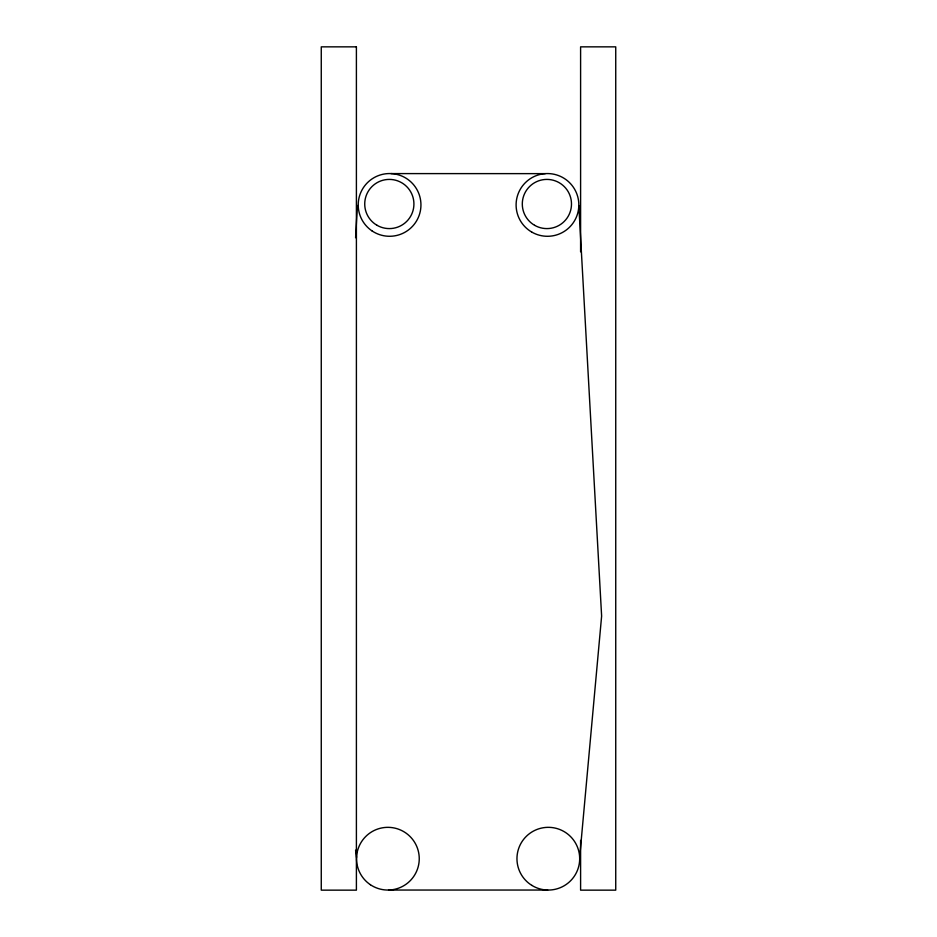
<?xml version="1.0" encoding="UTF-8"?>
<svg xmlns="http://www.w3.org/2000/svg" width="937" height="937" viewBox="0 0 937 937"><rect width="100%" height="100%" fill="white"/><g stroke="black" fill="none" stroke-linecap="round" stroke-linejoin="round"><path stroke-width="1.41" d="M355.603 237.729L357.384 205.59L358.227 205.59M356.552 857.414L355.591 850.152M579.663 857.414L601.624 616.077L578.82 205.59M580.6 251.819L580.6 46.85L615.738 46.85L615.738 890.15L580.6 890.15L580.6 840.372M547.677 890.045L388.539 890.045M545.252 173.638L390.952 173.591M356.4 46.85L321.262 46.85L321.262 890.15L356.4 890.15L356.4 46.85M531.677 232.025A31.366 31.366 0 0 0 578.832 205.039A31.366 31.366 0 0 0 531.888 177.702A31.366 31.366 0 0 0 531.677 232.025M372.118 230.97A31.366 31.366 0 0 0 420.877 207.018A31.366 31.366 0 0 0 375.749 176.765A31.366 31.366 0 0 0 372.118 230.97M531.865 885.395A31.366 31.366 0 0 0 579.675 859.592A31.366 31.366 0 0 0 533.422 831.096A31.366 31.366 0 0 0 531.865 885.395M370.42 884.739A31.366 31.366 0 0 0 419.179 860.798A31.366 31.366 0 0 0 374.062 830.545A31.366 31.366 0 0 0 370.42 884.739M377.025 225.302A24.596 24.596 0 0 0 413.92 204.008A24.596 24.596 0 0 0 377.025 182.703A24.596 24.596 0 0 0 377.025 225.302M534.594 225.302A24.596 24.596 0 0 0 571.488 204.008A24.596 24.596 0 0 0 534.594 182.703A24.596 24.596 0 0 0 534.594 225.302"/></g></svg>
